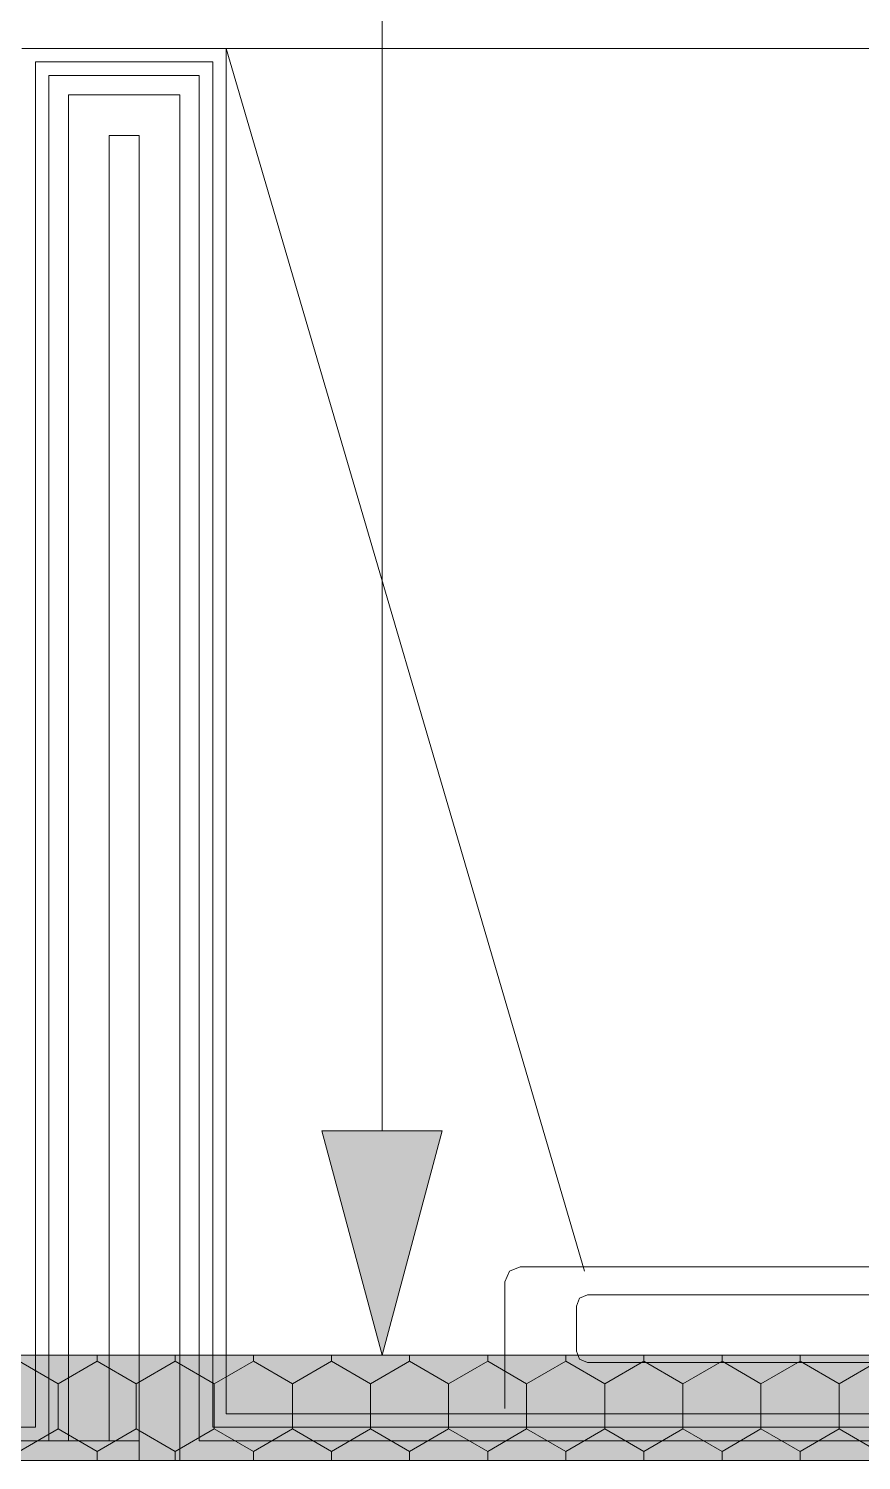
# Model space of a CAD drawing. Header units: millimetres. Extents: x -546 to 1681, y -650 to 1730.
# Drawn here: x 535.7 to 541.24, y 441.76 to 451.29 of the extents above; entities that cross this region are included whole.
import ezdxf

# ---------------------------------------------------------------- set-up
doc = ezdxf.new("R2010")
doc.units = ezdxf.units.MM

msp = doc.modelspace()

# ---------------------------------------------------------------- hatches: boundary and pattern name
at = {"true_color": 0x0077b0}
h = msp.add_hatch(color=144, dxfattribs=at)
h.dxf.hatch_style = 2
h.paths.add_polyline_path([(538.0478, 442.4614), (537.6478, 443.9544), (538.4478, 443.9544)])
at = {"true_color": 0x96e196}
h = msp.add_hatch(color=81, dxfattribs=at)
h.dxf.hatch_style = 2
h.paths.add_polyline_path([(546.2018, 442.4614), (546.2018, 441.7614), (515.4638, 441.7614), (515.4638, 442.4614)])

# ---------------------------------------------------------------- linework, layer by layer
at = {"color": 144, "lineweight": 0, "true_color": 0x0077b0}
for points in [[(538.0478, 443.9544), (538.0478, 469.3195)], [(537.6478, 443.9544), (538.4478, 443.9544)], [(538.0478, 442.4614), (537.6478, 443.9544)], [(538.0478, 442.4614), (538.4478, 443.9544)]]:
    msp.add_lwpolyline(points, dxfattribs=at)
at = {"color": 7, "lineweight": 0}
for points in [[(537.0118, 451.1565), (535.6518, 451.1565)], [(537.0118, 442.0714), (537.0118, 451.1565)], [(537.0118, 451.1565), (546.6318, 451.1565)], [(536.9218, 451.0665), (535.7418, 451.0665)], [(535.7418, 451.0665), (535.7418, 441.9814)], [(536.9218, 441.9814), (536.9218, 451.0665)], [(535.8318, 450.9765), (535.8318, 441.8914)], [(536.8318, 450.9765), (535.8318, 450.9765)], [(536.8318, 441.8914), (536.8318, 450.9765)], [(535.9618, 450.8465), (535.9618, 441.8914)], [(536.7018, 450.8465), (535.9618, 450.8465)], [(536.7018, 441.7614), (536.7018, 450.8465)], [(536.2318, 441.8914), (536.2318, 450.5765)], [(536.2318, 450.5765), (536.4318, 450.5765)], [(536.4318, 450.5765), (536.4318, 441.8914)], [(546.2018, 442.4614), (515.4638, 442.4614)], [(535.8928, 442.2714), (535.6328, 442.4214)], [(536.1528, 442.4214), (535.8928, 442.2714)], [(536.1528, 442.4214), (536.1528, 442.4614)], [(536.4118, 442.2714), (536.1528, 442.4214)], [(536.6718, 442.4214), (536.4118, 442.2714)], [(536.6718, 442.4214), (536.6718, 442.4614)], [(536.9318, 442.2714), (536.6718, 442.4214)], [(537.1918, 442.4214), (536.9318, 442.2714)], [(537.1918, 442.4214), (537.1918, 442.4614)], [(537.4518, 442.2714), (537.1918, 442.4214)], [(537.7108, 442.4214), (537.4518, 442.2714)], [(537.7108, 442.4214), (537.7108, 442.4614)], [(537.9708, 442.2714), (537.7108, 442.4214)], [(538.2308, 442.4214), (537.9708, 442.2714)], [(538.2308, 442.4214), (538.2308, 442.4614)], [(538.4908, 442.2714), (538.2308, 442.4214)], [(538.7508, 442.4214), (538.4908, 442.2714)], [(538.7508, 442.4214), (538.7508, 442.4614)], [(539.0098, 442.2714), (538.7508, 442.4214)], [(539.2698, 442.4214), (539.0098, 442.2714)], [(539.2698, 442.4214), (539.2698, 442.4614)], [(539.5298, 442.2714), (539.2698, 442.4214)], [(539.7898, 442.4214), (539.5298, 442.2714)], [(539.7898, 442.4214), (539.7898, 442.4614)], [(540.0498, 442.2714), (539.7898, 442.4214)], [(540.3098, 442.4214), (540.0498, 442.2714)], [(540.3098, 442.4214), (540.3098, 442.4614)], [(540.5688, 442.2714), (540.3098, 442.4214)], [(540.8288, 442.4214), (540.5688, 442.2714)], [(540.8288, 442.4214), (540.8288, 442.4614)], [(541.0888, 442.2714), (540.8288, 442.4214)], [(541.3488, 442.4214), (541.0888, 442.2714)], [(535.8928, 441.9714), (535.8928, 442.2714)], [(536.4118, 441.9714), (536.4118, 442.2714)], [(536.9318, 441.9714), (536.9318, 442.2714)], [(537.4518, 441.9714), (537.4518, 442.2714)], [(537.9708, 441.9714), (537.9708, 442.2714)], [(538.4908, 441.9714), (538.4908, 442.2714)], [(539.0098, 441.9714), (539.0098, 442.2714)], [(539.5298, 441.9714), (539.5298, 442.2714)], [(540.0498, 441.9714), (540.0498, 442.2714)], [(540.5688, 441.9714), (540.5688, 442.2714)], [(541.0888, 441.9714), (541.0888, 442.2714)], [(546.7268, 442.0714), (537.0118, 442.0714)], [(535.7418, 441.9814), (526.4218, 441.9814)], [(535.8928, 441.9714), (535.6328, 441.8214)], [(536.1528, 441.8214), (535.8928, 441.9714)], [(536.4118, 441.9714), (536.1528, 441.8214)], [(536.6718, 441.8214), (536.4118, 441.9714)], [(536.9318, 441.9714), (536.6718, 441.8214)], [(546.7268, 441.9814), (536.9218, 441.9814)], [(537.1918, 441.8214), (536.9318, 441.9714)], [(537.4518, 441.9714), (537.1918, 441.8214)], [(537.7108, 441.8214), (537.4518, 441.9714)], [(537.9708, 441.9714), (537.7108, 441.8214)], [(538.2308, 441.8214), (537.9708, 441.9714)], [(538.4908, 441.9714), (538.2308, 441.8214)], [(538.7508, 441.8214), (538.4908, 441.9714)], [(539.0098, 441.9714), (538.7508, 441.8214)], [(539.2698, 441.8214), (539.0098, 441.9714)], [(539.5298, 441.9714), (539.2698, 441.8214)], [(539.7898, 441.8214), (539.5298, 441.9714)], [(540.0498, 441.9714), (539.7898, 441.8214)], [(540.3098, 441.8214), (540.0498, 441.9714)], [(540.5688, 441.9714), (540.3098, 441.8214)], [(540.8288, 441.8214), (540.5688, 441.9714)], [(541.0888, 441.9714), (540.8288, 441.8214)], [(541.3488, 441.8214), (541.0888, 441.9714)], [(526.3318, 441.8914), (536.4318, 441.8914)], [(536.4318, 441.7614), (536.4318, 441.8914)], [(536.8318, 441.8914), (546.9018, 441.8914)], [(515.4638, 441.7614), (546.9018, 441.7614)], [(526.2018, 441.7614), (536.4318, 441.7614)], [(536.1528, 441.7614), (536.1528, 441.8214)], [(536.6718, 441.7614), (536.6718, 441.8214)], [(536.7018, 441.7614), (546.9018, 441.7614)], [(537.1918, 441.7614), (537.1918, 441.8214)], [(537.7108, 441.7614), (537.7108, 441.8214)], [(538.2308, 441.7614), (538.2308, 441.8214)], [(538.7508, 441.7614), (538.7508, 441.8214)], [(539.2698, 441.7614), (539.2698, 441.8214)], [(539.7898, 441.7614), (539.7898, 441.8214)], [(540.3098, 441.7614), (540.3098, 441.8214)], [(540.8288, 441.7614), (540.8288, 441.8214)]]:
    msp.add_lwpolyline(points, dxfattribs=at)
at = {"color": 251, "lineweight": 0, "true_color": 0x646464}
for points in [[(539.3948, 443.0194), (537.0118, 451.1565)], [(538.8658, 442.9484), (538.8948, 443.0194), (538.9658, 443.0484)], [(538.9658, 443.0484), (544.7158, 443.0484)], [(538.8658, 442.1074), (538.8658, 442.9484)], [(539.3408, 442.7884), (539.3626, 442.8417), (539.4158, 442.8634)], [(541.6888, 442.8634), (539.4158, 442.8634)], [(539.3408, 442.7884), (539.3408, 442.4884)], [(539.4158, 442.4134), (539.3626, 442.4356), (539.3408, 442.4884)], [(539.4158, 442.4134), (541.6888, 442.4134)]]:
    msp.add_lwpolyline(points, dxfattribs=at)

doc.saveas('drawing.dxf')
